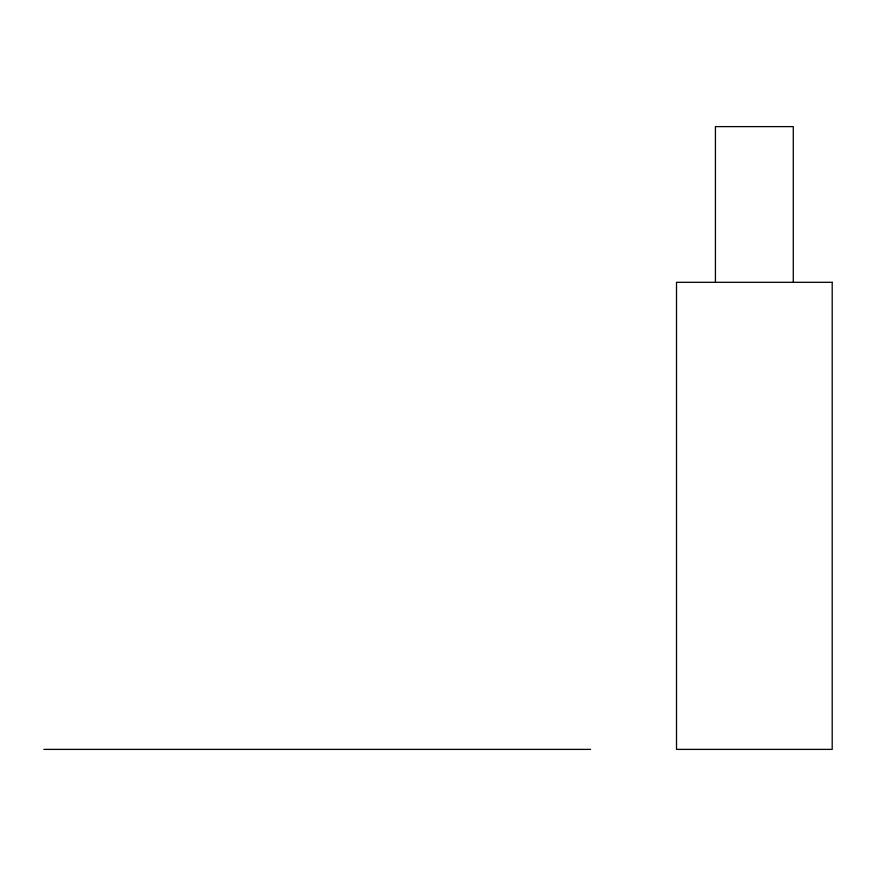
<?xml version="1.0" encoding="UTF-8"?>
<svg xmlns="http://www.w3.org/2000/svg" width="876" height="876" viewBox="0 0 876 876"><rect width="100%" height="100%" fill="white"/><g stroke="black" fill="none" stroke-linecap="round" stroke-linejoin="round"><path stroke-width="1.31" d="M43.8 749.385L590.599 749.385M793.273 282.313L793.273 126.615L715.429 126.615L715.429 282.313M832.2 282.313L676.513 282.313L676.513 749.385L832.2 749.385L832.2 282.313"/></g></svg>
